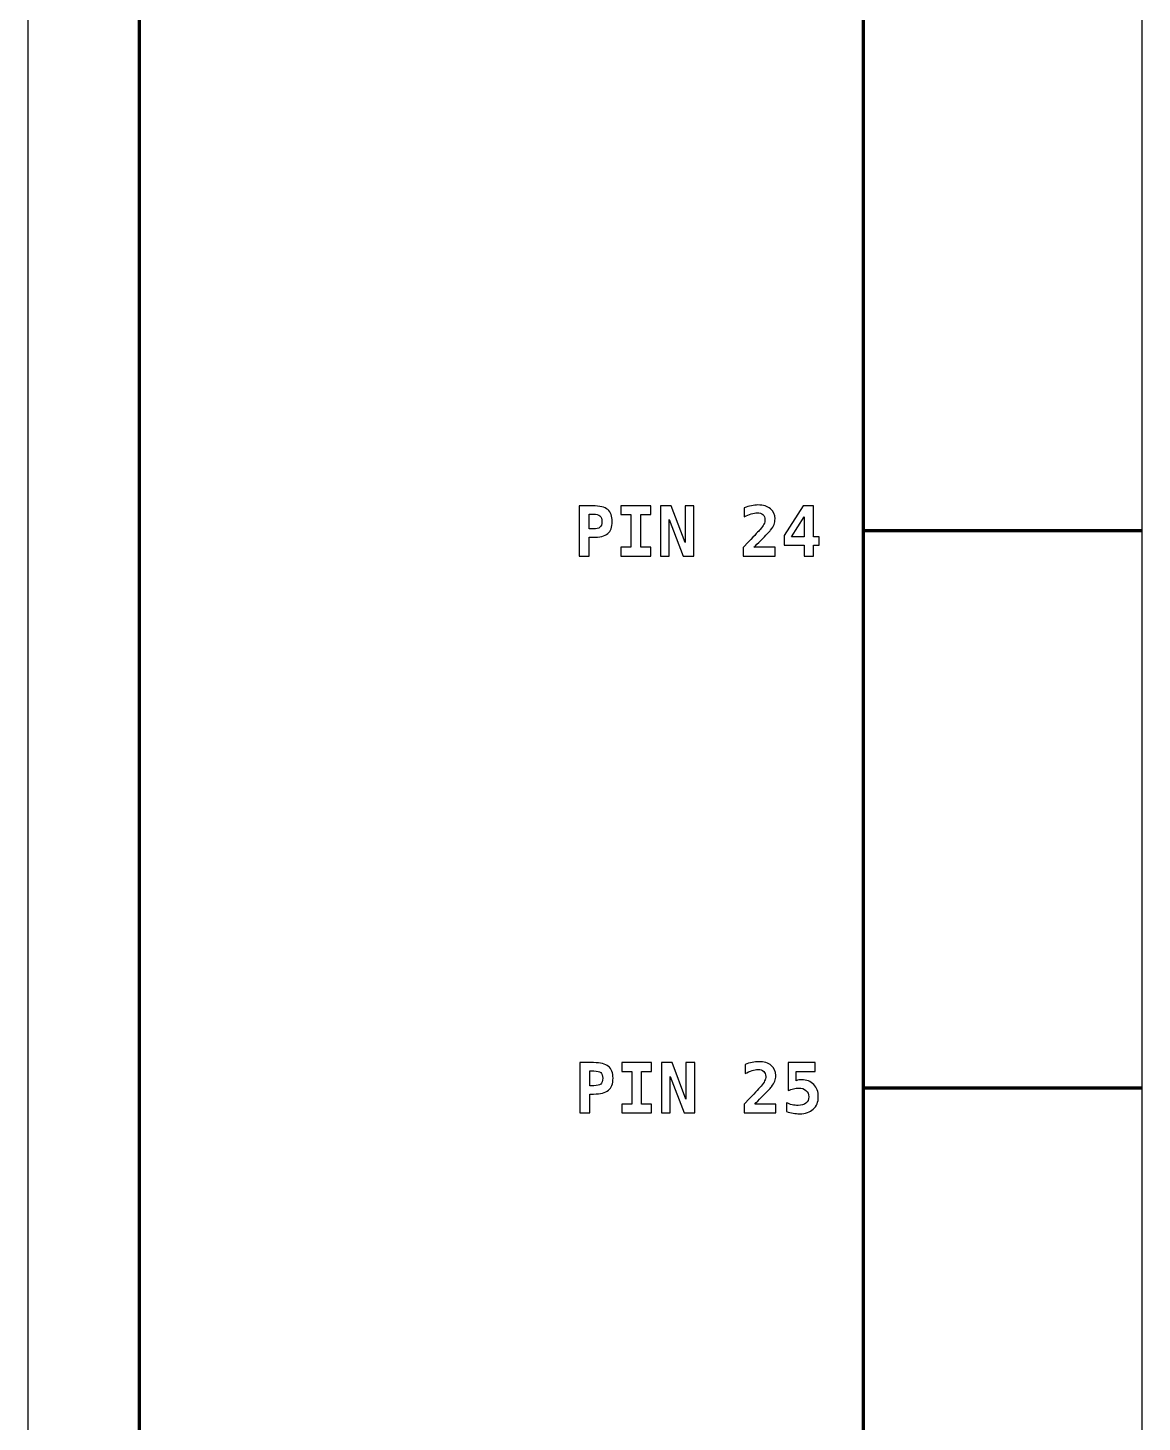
# Model space of a CAD drawing. Header units: centimetres. Extents: x -11.5 to -9.5, y -34.9 to 7.2.
# Drawn here: x -11.5 to -9.5, y -19.45 to -16.948 of the extents above; entities that cross this region are included whole.
import ezdxf

# ---------------------------------------------------------------- set-up
doc = ezdxf.new("R2010")
doc.units = ezdxf.units.CM
doc.header["$MEASUREMENT"] = 0
doc.layers.add('Layer 1', color=7, linetype='Continuous')

msp = doc.modelspace()

# ---------------------------------------------------------------- linework, layer by layer
at = {"layer": 'Layer 1', "color": 7}
msp.add_lwpolyline([(-11.5, -34.85), (-9.5, -34.85), (-9.5, 7.15), (-11.5, 7.15), (-11.5, -34.85)], close=True, dxfattribs=at)
at = {"layer": 'Layer 1', "color": 7, "lineweight": 100}
msp.add_lwpolyline([(-11.3, -34.35), (-10, -34.35), (-10, 5.65), (-11.3, 5.65), (-11.3, -34.35)], close=True, dxfattribs=at)
at = {"layer": 'Layer 1', "color": 250}
for points, knots in [([(-10.51045, -17.80581), (-10.51045, -17.80581), (-10.48602, -17.80581), (-10.48602, -17.80581), (-10.48602, -17.80581), (-10.47361, -17.80581), (-10.46468, -17.80801), (-10.45923, -17.81244), (-10.45923, -17.81244), (-10.45377, -17.81686), (-10.45106, -17.82404), (-10.45106, -17.83396), (-10.45106, -17.83396), (-10.45106, -17.84388), (-10.45377, -17.85106), (-10.45923, -17.85549), (-10.45923, -17.85549), (-10.46468, -17.85991), (-10.47361, -17.86211), (-10.48602, -17.86211), (-10.48602, -17.86211), (-10.48602, -17.86211), (-10.49267, -17.86211), (-10.49267, -17.86211), (-10.49267, -17.86211), (-10.49267, -17.86211), (-10.49267, -17.89582), (-10.49267, -17.89582), (-10.49267, -17.89582), (-10.49267, -17.89582), (-10.51045, -17.89582), (-10.51045, -17.89582), (-10.51045, -17.89582), (-10.51045, -17.89582), (-10.51045, -17.80581), (-10.51045, -17.80581)], [0, 0, 0, 0, 0.1111111, 0.1111111, 0.1111111, 0.1111111, 0.2222222, 0.2222222, 0.2222222, 0.2222222, 0.3333333, 0.3333333, 0.3333333, 0.3333333, 0.4444444, 0.4444444, 0.4444444, 0.4444444, 0.5555556, 0.5555556, 0.5555556, 0.5555556, 0.6666667, 0.6666667, 0.6666667, 0.6666667, 0.7777778, 0.7777778, 0.7777778, 0.7777778, 0.8888889, 0.8888889, 0.8888889, 0.8888889, 1, 1, 1, 1]), ([(-10.43552, -17.82149), (-10.43552, -17.82149), (-10.43552, -17.80581), (-10.43552, -17.80581), (-10.43552, -17.80581), (-10.43552, -17.80581), (-10.38193, -17.80581), (-10.38193, -17.80581), (-10.38193, -17.80581), (-10.38193, -17.80581), (-10.38193, -17.82149), (-10.38193, -17.82149), (-10.38193, -17.82149), (-10.38193, -17.82149), (-10.39984, -17.82149), (-10.39984, -17.82149), (-10.39984, -17.82149), (-10.39984, -17.82149), (-10.39984, -17.88014), (-10.39984, -17.88014), (-10.39984, -17.88014), (-10.39984, -17.88014), (-10.38193, -17.88014), (-10.38193, -17.88014), (-10.38193, -17.88014), (-10.38193, -17.88014), (-10.38193, -17.89582), (-10.38193, -17.89582), (-10.38193, -17.89582), (-10.38193, -17.89582), (-10.43552, -17.89582), (-10.43552, -17.89582), (-10.43552, -17.89582), (-10.43552, -17.89582), (-10.43552, -17.88014), (-10.43552, -17.88014), (-10.43552, -17.88014), (-10.43552, -17.88014), (-10.41762, -17.88014), (-10.41762, -17.88014), (-10.41762, -17.88014), (-10.41762, -17.88014), (-10.41762, -17.82149), (-10.41762, -17.82149), (-10.41762, -17.82149), (-10.41762, -17.82149), (-10.43552, -17.82149), (-10.43552, -17.82149)], [0, 0, 0, 0, 0.0833333, 0.0833333, 0.0833333, 0.0833333, 0.1666667, 0.1666667, 0.1666667, 0.1666667, 0.25, 0.25, 0.25, 0.25, 0.3333333, 0.3333333, 0.3333333, 0.3333333, 0.4166667, 0.4166667, 0.4166667, 0.4166667, 0.5, 0.5, 0.5, 0.5, 0.5833333, 0.5833333, 0.5833333, 0.5833333, 0.6666667, 0.6666667, 0.6666667, 0.6666667, 0.75, 0.75, 0.75, 0.75, 0.8333333, 0.8333333, 0.8333333, 0.8333333, 0.9166667, 0.9166667, 0.9166667, 0.9166667, 1, 1, 1, 1]), ([(-10.36438, -17.80581), (-10.36438, -17.80581), (-10.34526, -17.80581), (-10.34526, -17.80581), (-10.34526, -17.80581), (-10.34526, -17.80581), (-10.3202, -17.87123), (-10.3202, -17.87123), (-10.3202, -17.87123), (-10.3202, -17.87123), (-10.3202, -17.80581), (-10.3202, -17.80581), (-10.3202, -17.80581), (-10.3202, -17.80581), (-10.30452, -17.80581), (-10.30452, -17.80581), (-10.30452, -17.80581), (-10.30452, -17.80581), (-10.30452, -17.89582), (-10.30452, -17.89582), (-10.30452, -17.89582), (-10.30452, -17.89582), (-10.32351, -17.89582), (-10.32351, -17.89582), (-10.32351, -17.89582), (-10.32351, -17.89582), (-10.3487, -17.8304), (-10.3487, -17.8304), (-10.3487, -17.8304), (-10.3487, -17.8304), (-10.3487, -17.89582), (-10.3487, -17.89582), (-10.3487, -17.89582), (-10.3487, -17.89582), (-10.36438, -17.89582), (-10.36438, -17.89582), (-10.36438, -17.89582), (-10.36438, -17.89582), (-10.36438, -17.80581), (-10.36438, -17.80581)], [0, 0, 0, 0, 0.1, 0.1, 0.1, 0.1, 0.2, 0.2, 0.2, 0.2, 0.3, 0.3, 0.3, 0.3, 0.4, 0.4, 0.4, 0.4, 0.5, 0.5, 0.5, 0.5, 0.6, 0.6, 0.6, 0.6, 0.7, 0.7, 0.7, 0.7, 0.8, 0.8, 0.8, 0.8, 0.9, 0.9, 0.9, 0.9, 1, 1, 1, 1]), ([(-10.19674, -17.88014), (-10.19674, -17.88014), (-10.15882, -17.88014), (-10.15882, -17.88014), (-10.15882, -17.88014), (-10.15882, -17.88014), (-10.15882, -17.89582), (-10.15882, -17.89582), (-10.15882, -17.89582), (-10.15882, -17.89582), (-10.21597, -17.89582), (-10.21597, -17.89582), (-10.21597, -17.89582), (-10.21597, -17.89582), (-10.21597, -17.88061), (-10.21597, -17.88061), (-10.21597, -17.88061), (-10.21597, -17.88061), (-10.20631, -17.87039), (-10.20631, -17.87039), (-10.20631, -17.87039), (-10.19487, -17.8582), (-10.18792, -17.85071), (-10.18547, -17.84789), (-10.18547, -17.84789), (-10.18246, -17.84444), (-10.18028, -17.84137), (-10.17897, -17.83869), (-10.17897, -17.83869), (-10.17763, -17.83602), (-10.17697, -17.83339), (-10.17697, -17.83077), (-10.17697, -17.83077), (-10.17697, -17.82676), (-10.17818, -17.82365), (-10.18061, -17.82147), (-10.18061, -17.82147), (-10.18304, -17.81927), (-10.1865, -17.81818), (-10.19094, -17.81818), (-10.19094, -17.81818), (-10.19413, -17.81818), (-10.19769, -17.81882), (-10.20164, -17.82007), (-10.20164, -17.82007), (-10.20561, -17.82135), (-10.20973, -17.82318), (-10.21403, -17.82559), (-10.21403, -17.82559), (-10.21403, -17.82559), (-10.21403, -17.809), (-10.21403, -17.809), (-10.21403, -17.809), (-10.20973, -17.80744), (-10.20553, -17.80624), (-10.2014, -17.80542), (-10.2014, -17.80542), (-10.19728, -17.8046), (-10.19333, -17.80418), (-10.18956, -17.80418), (-10.18956, -17.80418), (-10.18004, -17.80418), (-10.17254, -17.80641), (-10.16711, -17.81085), (-10.16711, -17.81085), (-10.16166, -17.81528), (-10.15894, -17.82135), (-10.15894, -17.82902), (-10.15894, -17.82902), (-10.15894, -17.83256), (-10.15954, -17.83588), (-10.16071, -17.83896), (-10.16071, -17.83896), (-10.16191, -17.84207), (-10.16394, -17.84551), (-10.16684, -17.84927), (-10.16684, -17.84927), (-10.16896, -17.85201), (-10.17481, -17.85816), (-10.18438, -17.86773), (-10.18438, -17.86773), (-10.18956, -17.8729), (-10.19368, -17.87705), (-10.19674, -17.88014)], [0, 0, 0, 0, 0.047619, 0.047619, 0.047619, 0.047619, 0.0952381, 0.0952381, 0.0952381, 0.0952381, 0.1428571, 0.1428571, 0.1428571, 0.1428571, 0.1904762, 0.1904762, 0.1904762, 0.1904762, 0.2380952, 0.2380952, 0.2380952, 0.2380952, 0.2857143, 0.2857143, 0.2857143, 0.2857143, 0.3333333, 0.3333333, 0.3333333, 0.3333333, 0.3809524, 0.3809524, 0.3809524, 0.3809524, 0.4285714, 0.4285714, 0.4285714, 0.4285714, 0.4761905, 0.4761905, 0.4761905, 0.4761905, 0.5238095, 0.5238095, 0.5238095, 0.5238095, 0.5714286, 0.5714286, 0.5714286, 0.5714286, 0.6190476, 0.6190476, 0.6190476, 0.6190476, 0.6666667, 0.6666667, 0.6666667, 0.6666667, 0.7142857, 0.7142857, 0.7142857, 0.7142857, 0.7619048, 0.7619048, 0.7619048, 0.7619048, 0.8095238, 0.8095238, 0.8095238, 0.8095238, 0.8571429, 0.8571429, 0.8571429, 0.8571429, 0.9047619, 0.9047619, 0.9047619, 0.9047619, 0.952381, 0.952381, 0.952381, 0.952381, 1, 1, 1, 1]), ([(-10.10828, -17.80581), (-10.10828, -17.80581), (-10.08965, -17.80581), (-10.08965, -17.80581), (-10.08965, -17.80581), (-10.08965, -17.80581), (-10.08965, -17.86115), (-10.08965, -17.86115), (-10.08965, -17.86115), (-10.08965, -17.86115), (-10.07978, -17.86115), (-10.07978, -17.86115), (-10.07978, -17.86115), (-10.07978, -17.86115), (-10.07978, -17.87639), (-10.07978, -17.87639), (-10.07978, -17.87639), (-10.07978, -17.87639), (-10.08965, -17.87639), (-10.08965, -17.87639), (-10.08965, -17.87639), (-10.08965, -17.87639), (-10.08965, -17.89582), (-10.08965, -17.89582), (-10.08965, -17.89582), (-10.08965, -17.89582), (-10.10671, -17.89582), (-10.10671, -17.89582), (-10.10671, -17.89582), (-10.10671, -17.89582), (-10.10671, -17.87639), (-10.10671, -17.87639), (-10.10671, -17.87639), (-10.10671, -17.87639), (-10.14242, -17.87639), (-10.14242, -17.87639), (-10.14242, -17.87639), (-10.14242, -17.87639), (-10.14242, -17.85915), (-10.14242, -17.85915), (-10.14242, -17.85915), (-10.14242, -17.85915), (-10.10828, -17.80581), (-10.10828, -17.80581)], [0, 0, 0, 0, 0.0909091, 0.0909091, 0.0909091, 0.0909091, 0.1818182, 0.1818182, 0.1818182, 0.1818182, 0.2727273, 0.2727273, 0.2727273, 0.2727273, 0.3636364, 0.3636364, 0.3636364, 0.3636364, 0.4545455, 0.4545455, 0.4545455, 0.4545455, 0.5454545, 0.5454545, 0.5454545, 0.5454545, 0.6363636, 0.6363636, 0.6363636, 0.6363636, 0.7272727, 0.7272727, 0.7272727, 0.7272727, 0.8181818, 0.8181818, 0.8181818, 0.8181818, 0.9090909, 0.9090909, 0.9090909, 0.9090909, 1, 1, 1, 1]), ([(-10.49267, -17.82077), (-10.49267, -17.82077), (-10.49267, -17.84715), (-10.49267, -17.84715), (-10.49267, -17.84715), (-10.49267, -17.84715), (-10.48536, -17.84715), (-10.48536, -17.84715), (-10.48536, -17.84715), (-10.47954, -17.84715), (-10.47544, -17.84616), (-10.4731, -17.84421), (-10.4731, -17.84421), (-10.47073, -17.84223), (-10.46956, -17.83882), (-10.46956, -17.83396), (-10.46956, -17.83396), (-10.46956, -17.82911), (-10.47073, -17.82569), (-10.4731, -17.82371), (-10.4731, -17.82371), (-10.47544, -17.82176), (-10.47954, -17.82077), (-10.48536, -17.82077), (-10.48536, -17.82077), (-10.48536, -17.82077), (-10.49267, -17.82077), (-10.49267, -17.82077)], [0, 0, 0, 0, 0.1428571, 0.1428571, 0.1428571, 0.1428571, 0.2857143, 0.2857143, 0.2857143, 0.2857143, 0.4285714, 0.4285714, 0.4285714, 0.4285714, 0.5714286, 0.5714286, 0.5714286, 0.5714286, 0.7142857, 0.7142857, 0.7142857, 0.7142857, 0.8571429, 0.8571429, 0.8571429, 0.8571429, 1, 1, 1, 1]), ([(-10.10671, -17.82559), (-10.10671, -17.82559), (-10.12945, -17.86115), (-10.12945, -17.86115), (-10.12945, -17.86115), (-10.12945, -17.86115), (-10.10671, -17.86115), (-10.10671, -17.86115), (-10.10671, -17.86115), (-10.10671, -17.86115), (-10.10671, -17.82559), (-10.10671, -17.82559)], [0, 0, 0, 0, 0.3333333, 0.3333333, 0.3333333, 0.3333333, 0.6666667, 0.6666667, 0.6666667, 0.6666667, 1, 1, 1, 1]), ([(-10.50903, -18.80492), (-10.50903, -18.80492), (-10.4846, -18.80492), (-10.4846, -18.80492), (-10.4846, -18.80492), (-10.47219, -18.80492), (-10.46326, -18.80712), (-10.45781, -18.81155), (-10.45781, -18.81155), (-10.45235, -18.81597), (-10.44964, -18.82315), (-10.44964, -18.83307), (-10.44964, -18.83307), (-10.44964, -18.84299), (-10.45235, -18.85017), (-10.45781, -18.8546), (-10.45781, -18.8546), (-10.46326, -18.85902), (-10.47219, -18.86122), (-10.4846, -18.86122), (-10.4846, -18.86122), (-10.4846, -18.86122), (-10.49125, -18.86122), (-10.49125, -18.86122), (-10.49125, -18.86122), (-10.49125, -18.86122), (-10.49125, -18.89493), (-10.49125, -18.89493), (-10.49125, -18.89493), (-10.49125, -18.89493), (-10.50903, -18.89493), (-10.50903, -18.89493), (-10.50903, -18.89493), (-10.50903, -18.89493), (-10.50903, -18.80492), (-10.50903, -18.80492)], [0, 0, 0, 0, 0.1111111, 0.1111111, 0.1111111, 0.1111111, 0.2222222, 0.2222222, 0.2222222, 0.2222222, 0.3333333, 0.3333333, 0.3333333, 0.3333333, 0.4444444, 0.4444444, 0.4444444, 0.4444444, 0.5555556, 0.5555556, 0.5555556, 0.5555556, 0.6666667, 0.6666667, 0.6666667, 0.6666667, 0.7777778, 0.7777778, 0.7777778, 0.7777778, 0.8888889, 0.8888889, 0.8888889, 0.8888889, 1, 1, 1, 1]), ([(-10.4341, -18.8206), (-10.4341, -18.8206), (-10.4341, -18.80492), (-10.4341, -18.80492), (-10.4341, -18.80492), (-10.4341, -18.80492), (-10.38051, -18.80492), (-10.38051, -18.80492), (-10.38051, -18.80492), (-10.38051, -18.80492), (-10.38051, -18.8206), (-10.38051, -18.8206), (-10.38051, -18.8206), (-10.38051, -18.8206), (-10.39842, -18.8206), (-10.39842, -18.8206), (-10.39842, -18.8206), (-10.39842, -18.8206), (-10.39842, -18.87925), (-10.39842, -18.87925), (-10.39842, -18.87925), (-10.39842, -18.87925), (-10.38051, -18.87925), (-10.38051, -18.87925), (-10.38051, -18.87925), (-10.38051, -18.87925), (-10.38051, -18.89493), (-10.38051, -18.89493), (-10.38051, -18.89493), (-10.38051, -18.89493), (-10.4341, -18.89493), (-10.4341, -18.89493), (-10.4341, -18.89493), (-10.4341, -18.89493), (-10.4341, -18.87925), (-10.4341, -18.87925), (-10.4341, -18.87925), (-10.4341, -18.87925), (-10.4162, -18.87925), (-10.4162, -18.87925), (-10.4162, -18.87925), (-10.4162, -18.87925), (-10.4162, -18.8206), (-10.4162, -18.8206), (-10.4162, -18.8206), (-10.4162, -18.8206), (-10.4341, -18.8206), (-10.4341, -18.8206)], [0, 0, 0, 0, 0.0833333, 0.0833333, 0.0833333, 0.0833333, 0.1666667, 0.1666667, 0.1666667, 0.1666667, 0.25, 0.25, 0.25, 0.25, 0.3333333, 0.3333333, 0.3333333, 0.3333333, 0.4166667, 0.4166667, 0.4166667, 0.4166667, 0.5, 0.5, 0.5, 0.5, 0.5833333, 0.5833333, 0.5833333, 0.5833333, 0.6666667, 0.6666667, 0.6666667, 0.6666667, 0.75, 0.75, 0.75, 0.75, 0.8333333, 0.8333333, 0.8333333, 0.8333333, 0.9166667, 0.9166667, 0.9166667, 0.9166667, 1, 1, 1, 1]), ([(-10.36296, -18.80492), (-10.36296, -18.80492), (-10.34384, -18.80492), (-10.34384, -18.80492), (-10.34384, -18.80492), (-10.34384, -18.80492), (-10.31878, -18.87034), (-10.31878, -18.87034), (-10.31878, -18.87034), (-10.31878, -18.87034), (-10.31878, -18.80492), (-10.31878, -18.80492), (-10.31878, -18.80492), (-10.31878, -18.80492), (-10.3031, -18.80492), (-10.3031, -18.80492), (-10.3031, -18.80492), (-10.3031, -18.80492), (-10.3031, -18.89493), (-10.3031, -18.89493), (-10.3031, -18.89493), (-10.3031, -18.89493), (-10.32209, -18.89493), (-10.32209, -18.89493), (-10.32209, -18.89493), (-10.32209, -18.89493), (-10.34728, -18.82951), (-10.34728, -18.82951), (-10.34728, -18.82951), (-10.34728, -18.82951), (-10.34728, -18.89493), (-10.34728, -18.89493), (-10.34728, -18.89493), (-10.34728, -18.89493), (-10.36296, -18.89493), (-10.36296, -18.89493), (-10.36296, -18.89493), (-10.36296, -18.89493), (-10.36296, -18.80492), (-10.36296, -18.80492)], [0, 0, 0, 0, 0.1, 0.1, 0.1, 0.1, 0.2, 0.2, 0.2, 0.2, 0.3, 0.3, 0.3, 0.3, 0.4, 0.4, 0.4, 0.4, 0.5, 0.5, 0.5, 0.5, 0.6, 0.6, 0.6, 0.6, 0.7, 0.7, 0.7, 0.7, 0.8, 0.8, 0.8, 0.8, 0.9, 0.9, 0.9, 0.9, 1, 1, 1, 1]), ([(-10.19532, -18.87925), (-10.19532, -18.87925), (-10.1574, -18.87925), (-10.1574, -18.87925), (-10.1574, -18.87925), (-10.1574, -18.87925), (-10.1574, -18.89493), (-10.1574, -18.89493), (-10.1574, -18.89493), (-10.1574, -18.89493), (-10.21455, -18.89493), (-10.21455, -18.89493), (-10.21455, -18.89493), (-10.21455, -18.89493), (-10.21455, -18.87972), (-10.21455, -18.87972), (-10.21455, -18.87972), (-10.21455, -18.87972), (-10.20489, -18.8695), (-10.20489, -18.8695), (-10.20489, -18.8695), (-10.19345, -18.85731), (-10.1865, -18.84982), (-10.18405, -18.847), (-10.18405, -18.847), (-10.18104, -18.84355), (-10.17886, -18.84048), (-10.17755, -18.8378), (-10.17755, -18.8378), (-10.17621, -18.83513), (-10.17555, -18.8325), (-10.17555, -18.82988), (-10.17555, -18.82988), (-10.17555, -18.82587), (-10.17676, -18.82276), (-10.17919, -18.82058), (-10.17919, -18.82058), (-10.18162, -18.81838), (-10.18508, -18.81729), (-10.18952, -18.81729), (-10.18952, -18.81729), (-10.19271, -18.81729), (-10.19627, -18.81793), (-10.20022, -18.81918), (-10.20022, -18.81918), (-10.20419, -18.82046), (-10.20831, -18.82229), (-10.21261, -18.8247), (-10.21261, -18.8247), (-10.21261, -18.8247), (-10.21261, -18.80811), (-10.21261, -18.80811), (-10.21261, -18.80811), (-10.20831, -18.80655), (-10.20411, -18.80535), (-10.19998, -18.80453), (-10.19998, -18.80453), (-10.19586, -18.80371), (-10.19191, -18.80329), (-10.18814, -18.80329), (-10.18814, -18.80329), (-10.17862, -18.80329), (-10.17112, -18.80552), (-10.16569, -18.80996), (-10.16569, -18.80996), (-10.16024, -18.81439), (-10.15752, -18.82046), (-10.15752, -18.82813), (-10.15752, -18.82813), (-10.15752, -18.83167), (-10.15812, -18.83499), (-10.15929, -18.83807), (-10.15929, -18.83807), (-10.16049, -18.84118), (-10.16252, -18.84462), (-10.16542, -18.84838), (-10.16542, -18.84838), (-10.16754, -18.85112), (-10.17339, -18.85727), (-10.18296, -18.86684), (-10.18296, -18.86684), (-10.18814, -18.87201), (-10.19226, -18.87616), (-10.19532, -18.87925)], [0, 0, 0, 0, 0.047619, 0.047619, 0.047619, 0.047619, 0.0952381, 0.0952381, 0.0952381, 0.0952381, 0.1428571, 0.1428571, 0.1428571, 0.1428571, 0.1904762, 0.1904762, 0.1904762, 0.1904762, 0.2380952, 0.2380952, 0.2380952, 0.2380952, 0.2857143, 0.2857143, 0.2857143, 0.2857143, 0.3333333, 0.3333333, 0.3333333, 0.3333333, 0.3809524, 0.3809524, 0.3809524, 0.3809524, 0.4285714, 0.4285714, 0.4285714, 0.4285714, 0.4761905, 0.4761905, 0.4761905, 0.4761905, 0.5238095, 0.5238095, 0.5238095, 0.5238095, 0.5714286, 0.5714286, 0.5714286, 0.5714286, 0.6190476, 0.6190476, 0.6190476, 0.6190476, 0.6666667, 0.6666667, 0.6666667, 0.6666667, 0.7142857, 0.7142857, 0.7142857, 0.7142857, 0.7619048, 0.7619048, 0.7619048, 0.7619048, 0.8095238, 0.8095238, 0.8095238, 0.8095238, 0.8571429, 0.8571429, 0.8571429, 0.8571429, 0.9047619, 0.9047619, 0.9047619, 0.9047619, 0.952381, 0.952381, 0.952381, 0.952381, 1, 1, 1, 1]), ([(-10.13552, -18.80492), (-10.13552, -18.80492), (-10.08663, -18.80492), (-10.08663, -18.80492), (-10.08663, -18.80492), (-10.08663, -18.80492), (-10.08663, -18.8206), (-10.08663, -18.8206), (-10.08663, -18.8206), (-10.08663, -18.8206), (-10.12112, -18.8206), (-10.12112, -18.8206), (-10.12112, -18.8206), (-10.12112, -18.8206), (-10.12112, -18.83729), (-10.12112, -18.83729), (-10.12112, -18.83729), (-10.11968, -18.83673), (-10.11811, -18.83632), (-10.11647, -18.83606), (-10.11647, -18.83606), (-10.11482, -18.83579), (-10.11307, -18.83566), (-10.11122, -18.83566), (-10.11122, -18.83566), (-10.10231, -18.83566), (-10.09507, -18.83848), (-10.08951, -18.8441), (-10.08951, -18.8441), (-10.08397, -18.84974), (-10.0812, -18.85705), (-10.0812, -18.86606), (-10.0812, -18.86606), (-10.0812, -18.8755), (-10.0842, -18.88295), (-10.09021, -18.88845), (-10.09021, -18.88845), (-10.09622, -18.89394), (-10.10441, -18.89668), (-10.11478, -18.89668), (-10.11478, -18.89668), (-10.11863, -18.89668), (-10.12254, -18.89635), (-10.12647, -18.89571), (-10.12647, -18.89571), (-10.1304, -18.89507), (-10.13443, -18.89411), (-10.13853, -18.89281), (-10.13853, -18.89281), (-10.13853, -18.89281), (-10.13853, -18.87678), (-10.13853, -18.87678), (-10.13853, -18.87678), (-10.13519, -18.87843), (-10.13176, -18.87966), (-10.12826, -18.88048), (-10.12826, -18.88048), (-10.12474, -18.88131), (-10.1212, -18.88172), (-10.11766, -18.88172), (-10.11766, -18.88172), (-10.11141, -18.88172), (-10.10663, -18.88038), (-10.10338, -18.87771), (-10.10338, -18.87771), (-10.10013, -18.87503), (-10.0985, -18.87116), (-10.0985, -18.86606), (-10.0985, -18.86606), (-10.0985, -18.86135), (-10.10013, -18.85758), (-10.10336, -18.85474), (-10.10336, -18.85474), (-10.10659, -18.85192), (-10.11091, -18.8505), (-10.11628, -18.8505), (-10.11628, -18.8505), (-10.11947, -18.8505), (-10.12264, -18.85089), (-10.12585, -18.85167), (-10.12585, -18.85167), (-10.12904, -18.85246), (-10.13227, -18.85365), (-10.13552, -18.85521), (-10.13552, -18.85521), (-10.13552, -18.85521), (-10.13552, -18.80492), (-10.13552, -18.80492)], [0, 0, 0, 0, 0.0454545, 0.0454545, 0.0454545, 0.0454545, 0.0909091, 0.0909091, 0.0909091, 0.0909091, 0.1363636, 0.1363636, 0.1363636, 0.1363636, 0.1818182, 0.1818182, 0.1818182, 0.1818182, 0.2272727, 0.2272727, 0.2272727, 0.2272727, 0.2727273, 0.2727273, 0.2727273, 0.2727273, 0.3181818, 0.3181818, 0.3181818, 0.3181818, 0.3636364, 0.3636364, 0.3636364, 0.3636364, 0.4090909, 0.4090909, 0.4090909, 0.4090909, 0.4545455, 0.4545455, 0.4545455, 0.4545455, 0.5, 0.5, 0.5, 0.5, 0.5454545, 0.5454545, 0.5454545, 0.5454545, 0.5909091, 0.5909091, 0.5909091, 0.5909091, 0.6363636, 0.6363636, 0.6363636, 0.6363636, 0.6818182, 0.6818182, 0.6818182, 0.6818182, 0.7272727, 0.7272727, 0.7272727, 0.7272727, 0.7727273, 0.7727273, 0.7727273, 0.7727273, 0.8181818, 0.8181818, 0.8181818, 0.8181818, 0.8636364, 0.8636364, 0.8636364, 0.8636364, 0.9090909, 0.9090909, 0.9090909, 0.9090909, 0.9545455, 0.9545455, 0.9545455, 0.9545455, 1, 1, 1, 1]), ([(-10.49125, -18.81988), (-10.49125, -18.81988), (-10.49125, -18.84626), (-10.49125, -18.84626), (-10.49125, -18.84626), (-10.49125, -18.84626), (-10.48394, -18.84626), (-10.48394, -18.84626), (-10.48394, -18.84626), (-10.47812, -18.84626), (-10.47402, -18.84527), (-10.47168, -18.84332), (-10.47168, -18.84332), (-10.46931, -18.84134), (-10.46814, -18.83793), (-10.46814, -18.83307), (-10.46814, -18.83307), (-10.46814, -18.82822), (-10.46931, -18.8248), (-10.47168, -18.82282), (-10.47168, -18.82282), (-10.47402, -18.82087), (-10.47812, -18.81988), (-10.48394, -18.81988), (-10.48394, -18.81988), (-10.48394, -18.81988), (-10.49125, -18.81988), (-10.49125, -18.81988)], [0, 0, 0, 0, 0.1428571, 0.1428571, 0.1428571, 0.1428571, 0.2857143, 0.2857143, 0.2857143, 0.2857143, 0.4285714, 0.4285714, 0.4285714, 0.4285714, 0.5714286, 0.5714286, 0.5714286, 0.5714286, 0.7142857, 0.7142857, 0.7142857, 0.7142857, 0.8571429, 0.8571429, 0.8571429, 0.8571429, 1, 1, 1, 1])]:
    msp.add_open_spline(points, degree=3, knots=knots, dxfattribs=at)
at = {"layer": 'Layer 1', "color": 250, "lineweight": 100}
for points in [[(-10, -17.85), (-10, -17.85), (-9.5, -17.85), (-9.5, -17.85)], [(-10, -18.85), (-10, -18.85), (-9.5, -18.85), (-9.5, -18.85)]]:
    msp.add_open_spline(points, degree=3, dxfattribs=at)

doc.saveas('drawing.dxf')
